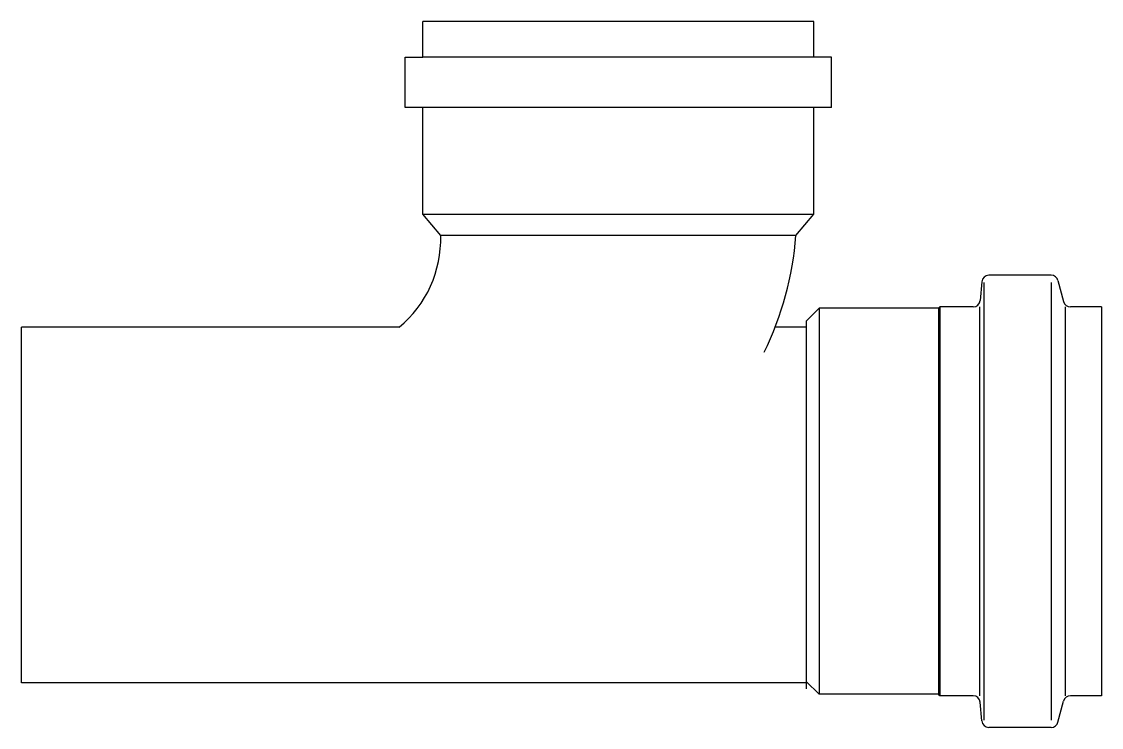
# Model space of a CAD drawing. Header units: millimetres. Extents: x 1920.275 to 1920.427, y 1836.438 to 1836.538.
import ezdxf

# ---------------------------------------------------------------- set-up
doc = ezdxf.new("R2010")
doc.units = ezdxf.units.MM

msp = doc.modelspace()

# ---------------------------------------------------------------- linework, layer by layer
for p, q in [((1920.386903377208, 1836.537675406157), (1920.331903377208, 1836.537675406157)), ((1920.331903377208, 1836.532675406157), (1920.331903377208, 1836.537675406157)), ((1920.386903377208, 1836.532675406157), (1920.386903377208, 1836.537675406157)), ((1920.329403377208, 1836.532675406157), (1920.331903377208, 1836.532675406157)), ((1920.329403377208, 1836.52557518402), (1920.329403377208, 1836.532675406157)), ((1920.386903377208, 1836.532675406157), (1920.331903377208, 1836.532675406157)), ((1920.389403377208, 1836.532675406157), (1920.386903377208, 1836.532675406157)), ((1920.389403377208, 1836.52557518402), (1920.389403377208, 1836.532675406157)), ((1920.331903377208, 1836.52557518402), (1920.329403377208, 1836.52557518402)), ((1920.386903377208, 1836.52557518402), (1920.331903377208, 1836.52557518402)), ((1920.331903377208, 1836.510575184019), (1920.331903377208, 1836.52557518402)), ((1920.389403377208, 1836.52557518402), (1920.386903377208, 1836.52557518402)), ((1920.386903377208, 1836.510575184019), (1920.386903377208, 1836.52557518402)), ((1920.331903377208, 1836.510575184019), (1920.386903377208, 1836.510575184019)), ((1920.334403377208, 1836.50757518402), (1920.331903377208, 1836.510575184019)), ((1920.384403377208, 1836.50757518402), (1920.386903377208, 1836.510575184019)), ((1920.384403377208, 1836.50757518402), (1920.334403377208, 1836.50757518402)), ((1920.410563442124, 1836.50108020146), (1920.410333844619, 1836.498455889975)), ((1920.410833343841, 1836.500993045717), (1920.410833343841, 1836.439393045717)), ((1920.420324864893, 1836.501993045717), (1920.411559636822, 1836.501993045717)), ((1920.420324864893, 1836.500993045717), (1920.420324864893, 1836.439393045717)), ((1920.421290790719, 1836.501251864762), (1920.422085966949, 1836.498284226672)), ((1920.404657792796, 1836.497543045718), (1920.404457792796, 1836.497343045717)), ((1920.404657792796, 1836.497543045718), (1920.404657792796, 1836.442843045717)), ((1920.409337649921, 1836.497543045718), (1920.404657792796, 1836.497543045718)), ((1920.410253981095, 1836.497543045718), (1920.410253981095, 1836.442843045717)), ((1920.422284565787, 1836.497543045718), (1920.422284565787, 1836.442843045717)), ((1920.427403377209, 1836.497543045718), (1920.423051892775, 1836.497543045718)), ((1920.427403377209, 1836.497543045718), (1920.427403377209, 1836.442843045717)), ((1920.387657792796, 1836.497343045717), (1920.385857792796, 1836.495543045717)), ((1920.404457792796, 1836.497343045717), (1920.387657792796, 1836.497343045717)), ((1920.387657792796, 1836.497343045717), (1920.387657792796, 1836.443043045718)), ((1920.404457792796, 1836.497343045717), (1920.404457792796, 1836.443043045718)), ((1920.328564727401, 1836.494676223195), (1920.275403377208, 1836.494676223196)), ((1920.275403377208, 1836.444676223196), (1920.275403377208, 1836.494676223196)), ((1920.385857792796, 1836.494676223196), (1920.381480196956, 1836.494676223196)), ((1920.385857792796, 1836.495543045717), (1920.385857792796, 1836.443809400675)), ((1920.385857792796, 1836.444676223196), (1920.275403377208, 1836.444676223196)), ((1920.387657792796, 1836.443043045718), (1920.385857792797, 1836.444843045717)), ((1920.404457792796, 1836.443043045718), (1920.387657792796, 1836.443043045718)), ((1920.404657792796, 1836.442843045717), (1920.404457792796, 1836.443043045718)), ((1920.409337649921, 1836.442843045717), (1920.404657792796, 1836.442843045717)), ((1920.427403377209, 1836.442843045717), (1920.423051892775, 1836.442843045717)), ((1920.410563442124, 1836.439305889975), (1920.410333844619, 1836.44193020146)), ((1920.421290790719, 1836.439134226672), (1920.422085966949, 1836.442101864762)), ((1920.420324864893, 1836.438393045717), (1920.411559636822, 1836.438393045717))]:
    msp.add_line(p, q)
for centre, radius, start, end in [((1920.318172633659, 1836.507151050375), 0.01623628422699212, 309.7958236503965, 1.496883898673809), ((1920.339146142685, 1836.511050732807), 0.04539049147193992, 334.0206923273448, 355.6085653221431), ((1920.411559636822, 1836.500993045717), 0.001, 90, 175.0000000000263), ((1920.420324864893, 1836.500993045717), 0.001, 14.99999999983354, 90), ((1920.409337649921, 1836.498543045717), 0.001, 270, 355.0000000000263), ((1920.423051892775, 1836.498543045717), 0.001, 194.9999999998335, 270), ((1920.409337649921, 1836.441843045717), 0.001, 4.999999999973716, 90), ((1920.423051892775, 1836.441843045717), 0.001, 90, 165.0000000001665), ((1920.411559636822, 1836.439393045717), 0.001, 184.9999999999737, 270), ((1920.420324864893, 1836.439393045717), 0.001, 270, 345.0000000001665)]:
    msp.add_arc(centre, radius, start, end)

doc.saveas('drawing.dxf')
